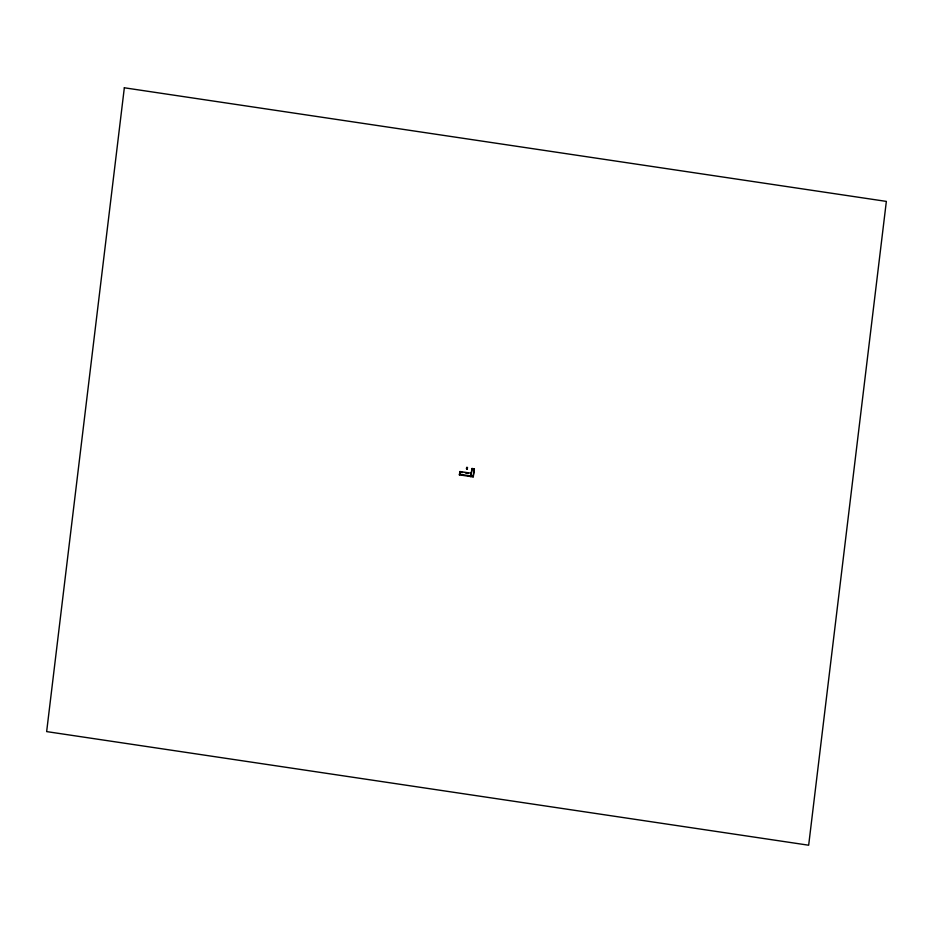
<?xml version="1.0" encoding="UTF-8"?>
<svg xmlns="http://www.w3.org/2000/svg" width="933" height="933" viewBox="0 0 933 933"><rect width="100%" height="100%" fill="white"/><g stroke="black" fill="none" stroke-linecap="round" stroke-linejoin="round"><path stroke-width="1.4" d="M459.386 474.862L459.957 471.538L471.387 473.241L471.048 475.982L459.631 474.279L459.386 474.862L473.136 476.915L474.372 468.844L472.051 468.494L470.815 476.576L472.051 468.494M459.631 474.279L459.957 471.538M467.305 468.669L466.477 468.821L466.687 467.386L466.663 468.832M467.223 468.937L467.445 467.503L466.628 467.55M467.445 467.503L467.293 468.774L466.547 468.553M473.136 476.915L474.372 468.844M471.142 473.824L471.387 473.241M459.712 472.121L462.57 472.553M465.427 472.973L468.284 473.404M471.177 475.667L473.498 476.017M124.334 87.784L46.65 731.6L808.666 845.216L886.35 201.4L124.334 87.784"/></g></svg>
